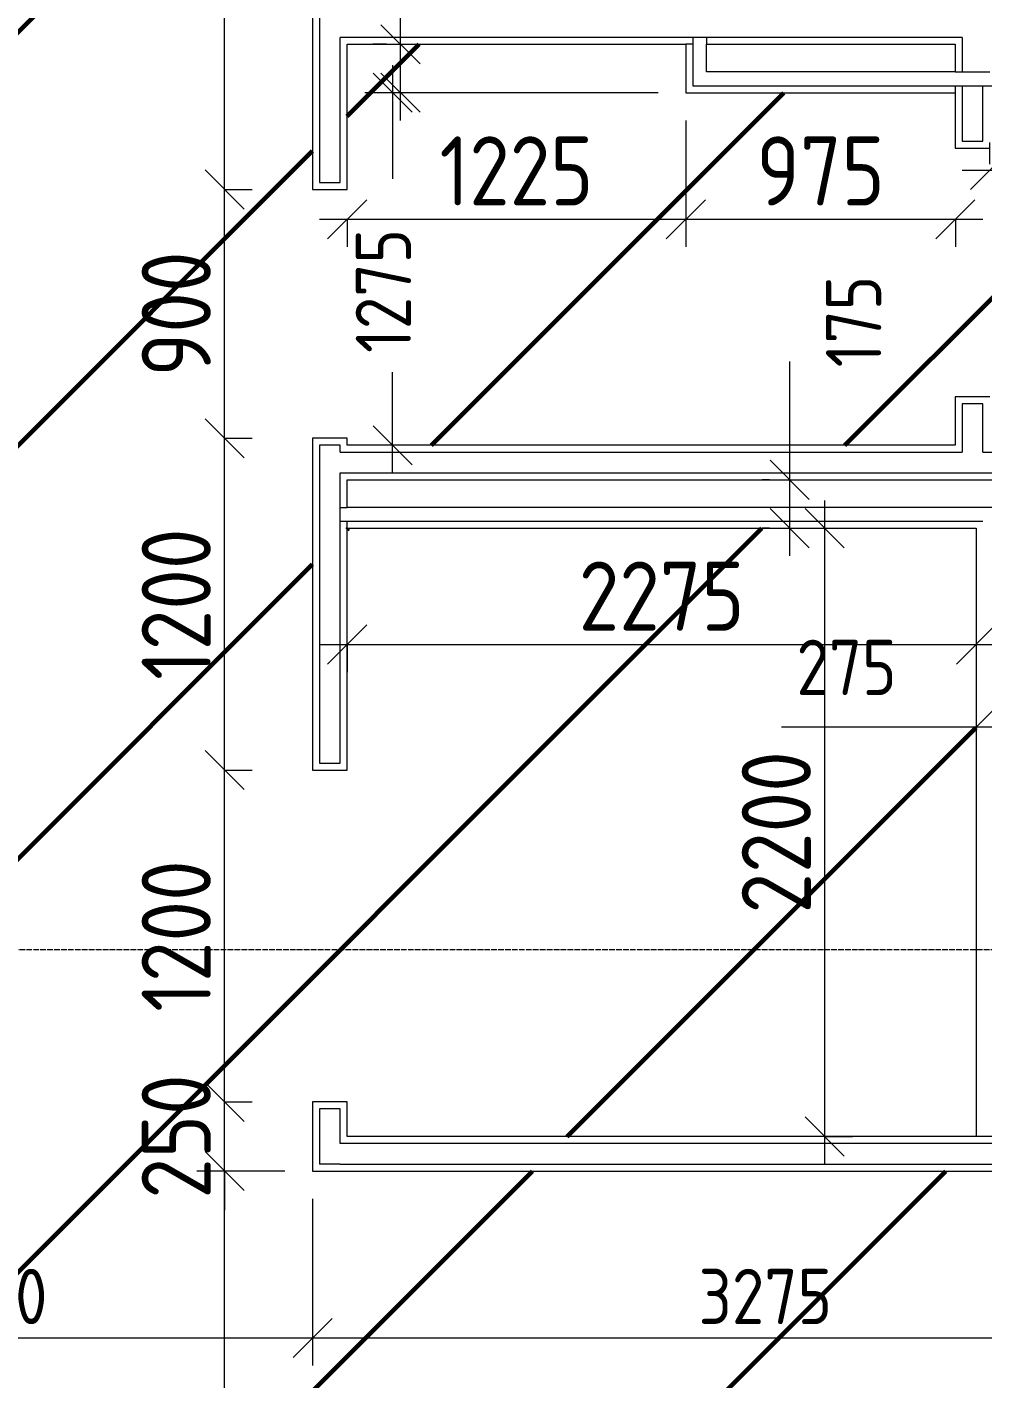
# Model space of a CAD drawing. Header units: millimetres. Extents: x -56773 to 323062, y -262288 to 76460.
# Drawn here: x 35901 to 39359, y -96096 to -91207 of the extents above; entities that cross this region are included whole.
import ezdxf

# ---------------------------------------------------------------- set-up
doc = ezdxf.new("R2010")
doc.units = ezdxf.units.MM
doc.linetypes.add('ADSK_Линия сетки', pattern=[25, 20, -2.5, 0, -2.5])
for name, color, linetype, lineweight in [('1.1)Стяжка керамзит  2 этаж', 5, 'Continuous', 60), ('Оси', 7, 'Continuous', 9), ('Размеры', 7, 'Continuous', 9), ('Стены внутренние', 7, 'Continuous', 18), ('Стены штриховка', 7, 'Continuous', 9)]:
    doc.layers.add(name, color=color, linetype=linetype, lineweight=lineweight)
doc.styles.add('GOST Common_2', font='', dxfattribs={"width": 0.9, "height": 250})
doc.styles.add('GOST Common_3', font='', dxfattribs={"width": 0.9, "height": 200})
doc.styles.get('GOST Common_2').set_extended_font_data('GOST Common')
doc.styles.get('GOST Common_3').set_extended_font_data('GOST Common')
doc.dimstyles.new('ADSK_Основной_2_0', dxfattribs={"dimscale": 304.8, "dimtxt": 201.142999, "dimasz": 0.463911, "dimexe": 0.328084, "dimexo": 0.328084, "dimgap": 0.164042, "dimtad": 1, "dimdec": 3, "dimrnd": 0.001, "dimdsep": 46, "dimtxsty": 'GOST Common_3', "dimblk1": 'OBLIQUE', "dimblk2": 'OBLIQUE', "dimsah": 1, "dimcen": 0.09, "dimdle": 0.328084, "dimazin": 2, "dimtfac": 1, "dimtdec": 4, "dimtix": 1, "dimtmove": 0, "dimatfit": 3, "dimfxl": 1, "dimtvp": 1, "dimtolj": 1, "dimtzin": 0, "dimlwd": 20, "dimlwe": 20, "dimarcsym": 2})
doc.dimstyles.new('ADSK_Основной_2_0_2', dxfattribs={"dimscale": 304.8, "dimtxt": 201.142999, "dimasz": 0.463911, "dimexe": 0.328084, "dimexo": 0.328084, "dimgap": 0.164042, "dimtad": 1, "dimdec": 3, "dimrnd": 0.001, "dimdsep": 46, "dimtxsty": 'GOST Common_3', "dimblk1": 'OBLIQUE', "dimblk2": 'OBLIQUE', "dimsah": 1, "dimcen": 0.09, "dimdle": 0.328084, "dimazin": 2, "dimtfac": 1, "dimtdec": 4, "dimtix": 1, "dimtmove": 0, "dimatfit": 3, "dimfxl": 1, "dimtvp": 1, "dimtolj": 1, "dimtzin": 0, "dimlwd": 20, "dimlwe": 20, "dimarcsym": 2})
doc.dimstyles.new('ADSK_Основной_2_0_3', dxfattribs={"dimscale": 304.8, "dimtxt": 201.142999, "dimasz": 0.463911, "dimexe": 0.328084, "dimexo": 0.328084, "dimgap": 0.164042, "dimtad": 1, "dimdec": 3, "dimrnd": 0.001, "dimdsep": 46, "dimtxsty": 'GOST Common_2', "dimblk1": 'OBLIQUE', "dimblk2": 'OBLIQUE', "dimsah": 1, "dimcen": 0.09, "dimdle": 0.328084, "dimazin": 2, "dimtfac": 1, "dimtdec": 4, "dimtix": 1, "dimtmove": 0, "dimatfit": 3, "dimfxl": 1, "dimtvp": 1, "dimtolj": 1, "dimtzin": 0, "dimlwd": 20, "dimlwe": 20, "dimarcsym": 2})

# ---------------------------------------------------------------- blocks, each defined once
blk = doc.blocks.new('_Oblique')
at = {"color": 0, "linetype": 'ByBlock', "lineweight": -2}
blk.add_line((-0.5, -0.5), (0.5, 0.5), dxfattribs=at)
blk = doc.blocks.new('*D4803')
at = {"layer": 'Defpoints', "color": 0, "transparency": 16777216}
for p in [(34534.4, -95119.1), (36934.4, -95344.1), (36934.4, -95947.8)]:
    blk.add_point(p, dxfattribs=at)
at = {"layer": 'Размеры', "color": 0, "lineweight": 20, "transparency": 16777216}
for p, q in [((34534.4, -95219.1), (34534.4, -96047.8)), ((36934.4, -95444.1), (36934.4, -96047.8)), ((34434.4, -95947.8), (37034.4, -95947.8))]:
    blk.add_line(p, q, dxfattribs=at)
at = {"layer": 'Размеры', "color": 0, "lineweight": 20, "transparency": 16777216, "xscale": 141.4, "yscale": 141.4, "zscale": 141.4, "rotation": 180}
blk.add_blockref('_Oblique', (34534.4, -95947.8), dxfattribs=at)
at = {"layer": 'Размеры', "color": 0, "lineweight": 20, "transparency": 16777216, "xscale": 141.4, "yscale": 141.4, "zscale": 141.4}
blk.add_blockref('_Oblique', (36934.4, -95947.8), dxfattribs=at)
at = {"layer": 'Размеры', "color": 0, "lineweight": 9, "transparency": 16777216, "insert": (35734.4, -95797.8), "char_height": 200, "width": 625.93, "attachment_point": 5, "style": 'GOST Common_3'}
blk.add_mtext('\\A1;2400', dxfattribs=at)
blk = doc.blocks.new('*D4804')
at = {"layer": 'Defpoints', "color": 0, "transparency": 16777216}
for p in [(36934.4, -95344.1), (40209.4, -95344.1), (40209.4, -95947.8)]:
    blk.add_point(p, dxfattribs=at)
at = {"layer": 'Размеры', "color": 0, "lineweight": 20, "transparency": 16777216}
for p, q in [((36934.4, -95444.1), (36934.4, -96047.8)), ((40209.4, -95444.1), (40209.4, -96047.8)), ((36834.4, -95947.8), (40309.4, -95947.8))]:
    blk.add_line(p, q, dxfattribs=at)
at = {"layer": 'Размеры', "color": 0, "lineweight": 20, "transparency": 16777216, "xscale": 141.4, "yscale": 141.4, "zscale": 141.4, "rotation": 180}
blk.add_blockref('_Oblique', (36934.4, -95947.8), dxfattribs=at)
at = {"layer": 'Размеры', "color": 0, "lineweight": 20, "transparency": 16777216, "xscale": 141.4, "yscale": 141.4, "zscale": 141.4}
blk.add_blockref('_Oblique', (40209.4, -95947.8), dxfattribs=at)
at = {"layer": 'Размеры', "color": 0, "lineweight": 9, "transparency": 16777216, "insert": (38571.9, -95797.8), "char_height": 200, "width": 605.475, "attachment_point": 5, "style": 'GOST Common_3'}
blk.add_mtext('\\A1;3275', dxfattribs=at)
blk = doc.blocks.new('*D4984')
at = {"layer": 'Defpoints', "color": 0, "transparency": 16777216}
for p in [(39486.8, -88744.1), (39609.4, -88744.1), (39386.8, -91144.1)]:
    blk.add_point(p, dxfattribs=at)
at = {"layer": 'Размеры', "color": 0, "lineweight": 20, "transparency": 16777216}
for p, q in [((39486.8, -91244.1), (39486.8, -88644.1)), ((39509.4, -88744.1), (39386.8, -88744.1)), ((39486.8, -91144.1), (39586.8, -91144.1))]:
    blk.add_line(p, q, dxfattribs=at)
at = {"layer": 'Размеры', "color": 0, "lineweight": 20, "transparency": 16777216, "xscale": 141.4, "yscale": 141.4, "zscale": 141.4}
for p, rotation in [((39486.8, -88744.1), 90), ((39486.8, -91144.1), 270)]:
    blk.add_blockref('_Oblique', p, dxfattribs=dict(at, rotation=rotation))
at = {"layer": 'Размеры', "color": 0, "lineweight": 9, "transparency": 16777216, "insert": (39311.8, -89944.1), "char_height": 250, "width": 625.93, "attachment_point": 5, "rotation": 90, "style": 'GOST Common_2'}
blk.add_mtext('\\A1;2400', dxfattribs=at)
blk = doc.blocks.new('*D4986')
at = {"layer": 'Defpoints', "color": 0, "transparency": 16777216}
for p in [(41734.4, -91724), (39384.4, -91802), (41734.4, -91802)]:
    blk.add_point(p, dxfattribs=at)
at = {"layer": 'Размеры', "color": 0, "lineweight": 20, "transparency": 16777216}
for p, q in [((39384.4, -91702), (39384.4, -91624)), ((41734.4, -91702), (41734.4, -91624)), ((39284.4, -91724), (41834.4, -91724))]:
    blk.add_line(p, q, dxfattribs=at)
at = {"layer": 'Размеры', "color": 0, "lineweight": 20, "transparency": 16777216, "xscale": 141.4, "yscale": 141.4, "zscale": 141.4, "rotation": 180}
blk.add_blockref('_Oblique', (39384.4, -91724), dxfattribs=at)
at = {"layer": 'Размеры', "color": 0, "lineweight": 20, "transparency": 16777216, "xscale": 141.4, "yscale": 141.4, "zscale": 141.4}
blk.add_blockref('_Oblique', (41734.4, -91724), dxfattribs=at)
at = {"layer": 'Размеры', "color": 0, "lineweight": 9, "transparency": 16777216, "insert": (40414.9, -91407.3), "char_height": 200, "width": 605.475, "attachment_point": 1, "line_spacing_factor": 1.022761, "style": 'GOST Common_3'}
blk.add_mtext('\\A1;2350', dxfattribs=at)
blk = doc.blocks.new('*D4988')
at = {"layer": 'Defpoints', "color": 0, "transparency": 16777216}
for p in [(37223.6, -91444.1), (38284.4, -91444.1), (37301.7, -92719.1)]:
    blk.add_point(p, dxfattribs=at)
at = {"layer": 'Размеры', "color": 0, "lineweight": 20, "transparency": 16777216}
for p, q in [((37223.6, -91344.1), (37223.6, -91755.1)), ((38184.4, -91444.1), (37123.6, -91444.1)), ((37223.6, -92819.1), (37223.6, -92455.1)), ((37201.7, -92719.1), (37123.6, -92719.1))]:
    blk.add_line(p, q, dxfattribs=at)
at = {"layer": 'Размеры', "color": 0, "lineweight": 20, "transparency": 16777216, "xscale": 141.4, "yscale": 141.4, "zscale": 141.4}
for p, rotation in [((37223.6, -91444.1), 90), ((37223.6, -92719.1), 270)]:
    blk.add_blockref('_Oblique', p, dxfattribs=dict(at, rotation=rotation))
at = {"layer": 'Размеры', "color": 0, "lineweight": 9, "transparency": 16777216, "insert": (37090.3, -92385.3), "char_height": 200, "width": 560.473, "attachment_point": 1, "rotation": 90, "line_spacing_factor": 1.022761, "style": 'GOST Common_3'}
blk.add_mtext('\\A1;1275', dxfattribs=at)
blk = doc.blocks.new('*D4989')
at = {"layer": 'Defpoints', "color": 0, "transparency": 16777216}
for p in [(37252.1, -91269.1), (37301.7, -91269.1), (38284.4, -91444.1)]:
    blk.add_point(p, dxfattribs=at)
at = {"layer": 'Размеры', "color": 0, "lineweight": 20, "transparency": 16777216}
for p, q in [((37252.1, -91269.1), (37252.1, -90872.6)), ((37201.7, -91269.1), (37152.1, -91269.1)), ((37252.1, -91544.1), (37252.1, -91269.1)), ((38184.4, -91444.1), (37152.1, -91444.1))]:
    blk.add_line(p, q, dxfattribs=at)
at = {"layer": 'Размеры', "color": 0, "lineweight": 20, "transparency": 16777216, "xscale": 141.4, "yscale": 141.4, "zscale": 141.4}
for p, rotation in [((37252.1, -91269.1), 90), ((37252.1, -91444.1), 270)]:
    blk.add_blockref('_Oblique', p, dxfattribs=dict(at, rotation=rotation))
at = {"layer": 'Размеры', "color": 0, "lineweight": 9, "transparency": 16777216, "insert": (37383, -90893.8), "char_height": 200, "width": 409.104, "attachment_point": 1, "rotation": 90, "line_spacing_factor": 1.022761, "style": 'GOST Common_3'}
blk.add_mtext('\\A1;175', dxfattribs=at)
blk = doc.blocks.new('*D4990')
at = {"layer": 'Defpoints', "color": 0, "transparency": 16777216}
for p in [(38284.4, -91444.1), (37059.4, -91802), (38284.4, -91902)]:
    blk.add_point(p, dxfattribs=at)
at = {"layer": 'Размеры', "color": 0, "lineweight": 20, "transparency": 16777216}
for p, q in [((38284.4, -91544.1), (38284.4, -92002)), ((36959.4, -91902), (38384.4, -91902)), ((37059.4, -91902), (37059.4, -92002))]:
    blk.add_line(p, q, dxfattribs=at)
at = {"layer": 'Размеры', "color": 0, "lineweight": 20, "transparency": 16777216, "xscale": 141.4, "yscale": 141.4, "zscale": 141.4, "rotation": 180}
blk.add_blockref('_Oblique', (37059.4, -91902), dxfattribs=at)
at = {"layer": 'Размеры', "color": 0, "lineweight": 20, "transparency": 16777216, "xscale": 141.4, "yscale": 141.4, "zscale": 141.4}
blk.add_blockref('_Oblique', (38284.4, -91902), dxfattribs=at)
at = {"layer": 'Размеры', "color": 0, "lineweight": 9, "transparency": 16777216, "insert": (37671.9, -91727), "char_height": 250, "width": 560.473, "attachment_point": 5, "style": 'GOST Common_2'}
blk.add_mtext('\\A1;1225', dxfattribs=at)
blk = doc.blocks.new('*D4991')
at = {"layer": 'Defpoints', "color": 0, "transparency": 16777216}
for p in [(38284.4, -91444.1), (39259.4, -91802), (39259.4, -91902)]:
    blk.add_point(p, dxfattribs=at)
at = {"layer": 'Размеры', "color": 0, "lineweight": 20, "transparency": 16777216}
for p, q in [((38284.4, -91544.1), (38284.4, -92002)), ((38184.4, -91902), (39359.4, -91902)), ((39259.4, -91902), (39259.4, -92002))]:
    blk.add_line(p, q, dxfattribs=at)
at = {"layer": 'Размеры', "color": 0, "lineweight": 20, "transparency": 16777216, "xscale": 141.4, "yscale": 141.4, "zscale": 141.4, "rotation": 180}
blk.add_blockref('_Oblique', (38284.4, -91902), dxfattribs=at)
at = {"layer": 'Размеры', "color": 0, "lineweight": 20, "transparency": 16777216, "xscale": 141.4, "yscale": 141.4, "zscale": 141.4}
blk.add_blockref('_Oblique', (39259.4, -91902), dxfattribs=at)
at = {"layer": 'Размеры', "color": 0, "lineweight": 9, "transparency": 16777216, "insert": (38771.9, -91727), "char_height": 250, "width": 454.106, "attachment_point": 5, "style": 'GOST Common_2'}
blk.add_mtext('\\A1;975', dxfattribs=at)
blk = doc.blocks.new('*D4992')
at = {"layer": 'Defpoints', "color": 0, "transparency": 16777216}
for p in [(37059.4, -93339.8), (39334.4, -93339.8), (39334.4, -93439.8)]:
    blk.add_point(p, dxfattribs=at)
at = {"layer": 'Размеры', "color": 0, "lineweight": 20, "transparency": 16777216}
for p, q in [((36959.4, -93439.8), (39434.4, -93439.8)), ((37059.4, -93439.8), (37059.4, -93539.8)), ((39334.4, -93439.8), (39334.4, -93539.8))]:
    blk.add_line(p, q, dxfattribs=at)
at = {"layer": 'Размеры', "color": 0, "lineweight": 20, "transparency": 16777216, "xscale": 141.4, "yscale": 141.4, "zscale": 141.4, "rotation": 180}
blk.add_blockref('_Oblique', (37059.4, -93439.8), dxfattribs=at)
at = {"layer": 'Размеры', "color": 0, "lineweight": 20, "transparency": 16777216, "xscale": 141.4, "yscale": 141.4, "zscale": 141.4}
blk.add_blockref('_Oblique', (39334.4, -93439.8), dxfattribs=at)
at = {"layer": 'Размеры', "color": 0, "lineweight": 9, "transparency": 16777216, "insert": (38196.9, -93264.8), "char_height": 250, "width": 605.475, "attachment_point": 5, "style": 'GOST Common_2'}
blk.add_mtext('\\A1;2275', dxfattribs=at)
blk = doc.blocks.new('*D4993')
at = {"layer": 'Defpoints', "color": 0, "transparency": 16777216}
for p in [(39334.4, -93339.8), (39609.4, -93339.8), (39609.4, -93739.2)]:
    blk.add_point(p, dxfattribs=at)
at = {"layer": 'Размеры', "color": 0, "lineweight": 20, "transparency": 16777216}
for p, q in [((39334.4, -93439.8), (39334.4, -93839.2)), ((39609.4, -93439.8), (39609.4, -93839.2)), ((39334.4, -93739.2), (38630.1, -93739.2)), ((39609.4, -93739.2), (39234.4, -93739.2))]:
    blk.add_line(p, q, dxfattribs=at)
at = {"layer": 'Размеры', "color": 0, "lineweight": 20, "transparency": 16777216, "xscale": 141.4, "yscale": 141.4, "zscale": 141.4, "rotation": 180}
blk.add_blockref('_Oblique', (39334.4, -93739.2), dxfattribs=at)
at = {"layer": 'Размеры', "color": 0, "lineweight": 20, "transparency": 16777216, "xscale": 141.4, "yscale": 141.4, "zscale": 141.4}
blk.add_blockref('_Oblique', (39609.4, -93739.2), dxfattribs=at)
at = {"layer": 'Размеры', "color": 0, "lineweight": 9, "transparency": 16777216, "insert": (38684.5, -93422.5), "char_height": 200, "width": 454.106, "attachment_point": 1, "line_spacing_factor": 1.022761, "style": 'GOST Common_3'}
blk.add_mtext('\\A1;275', dxfattribs=at)
blk = doc.blocks.new('*D4994')
at = {"layer": 'Defpoints', "color": 0, "transparency": 16777216}
for p in [(38686.8, -93019.1), (38786.8, -93019.1), (38686.8, -95219.1)]:
    blk.add_point(p, dxfattribs=at)
at = {"layer": 'Размеры', "color": 0, "lineweight": 20, "transparency": 16777216}
for p, q in [((38786.8, -95319.1), (38786.8, -92919.1)), ((38786.8, -93019.1), (38886.8, -93019.1)), ((38786.8, -95219.1), (38886.8, -95219.1))]:
    blk.add_line(p, q, dxfattribs=at)
at = {"layer": 'Размеры', "color": 0, "lineweight": 20, "transparency": 16777216, "xscale": 141.4, "yscale": 141.4, "zscale": 141.4}
for p, rotation in [((38786.8, -93019.1), 90), ((38786.8, -95219.1), 270)]:
    blk.add_blockref('_Oblique', p, dxfattribs=dict(at, rotation=rotation))
at = {"layer": 'Размеры', "color": 0, "lineweight": 9, "transparency": 16777216, "insert": (38611.8, -94119.1), "char_height": 250, "width": 605.475, "attachment_point": 5, "rotation": 90, "style": 'GOST Common_2'}
blk.add_mtext('\\A1;2200', dxfattribs=at)
blk = doc.blocks.new('*D4995')
at = {"layer": 'Defpoints', "color": 0, "transparency": 16777216}
for p in [(38660.3, -92844.1), (38686.8, -92844.1), (38686.8, -93019.1)]:
    blk.add_point(p, dxfattribs=at)
at = {"layer": 'Размеры', "color": 0, "lineweight": 20, "transparency": 16777216}
for p, q in [((38660.3, -92844.1), (38660.3, -92416.1)), ((38586.8, -92844.1), (38560.3, -92844.1)), ((38660.3, -93119.1), (38660.3, -92844.1)), ((38586.8, -93019.1), (38560.3, -93019.1))]:
    blk.add_line(p, q, dxfattribs=at)
at = {"layer": 'Размеры', "color": 0, "lineweight": 20, "transparency": 16777216, "xscale": 141.4, "yscale": 141.4, "zscale": 141.4}
for p, rotation in [((38660.3, -92844.1), 90), ((38660.3, -93019.1), 270)]:
    blk.add_blockref('_Oblique', p, dxfattribs=dict(at, rotation=rotation))
at = {"layer": 'Размеры', "color": 0, "lineweight": 9, "transparency": 16777216, "insert": (38791.3, -92437.3), "char_height": 200, "width": 409.104, "attachment_point": 1, "rotation": 90, "line_spacing_factor": 1.022761, "style": 'GOST Common_3'}
blk.add_mtext('\\A1;175', dxfattribs=at)
blk = doc.blocks.new('*D5001')
at = {"layer": 'Defpoints', "color": 0, "transparency": 16777216}
for p in [(36615.9, -95344.1), (36934.4, -95344.1), (36515.9, -98369.1)]:
    blk.add_point(p, dxfattribs=at)
at = {"layer": 'Размеры', "color": 0, "lineweight": 20, "transparency": 16777216}
for p, q in [((36615.9, -98469.1), (36615.9, -95244.1)), ((36834.4, -95344.1), (36515.9, -95344.1)), ((36615.9, -98369.1), (36715.9, -98369.1))]:
    blk.add_line(p, q, dxfattribs=at)
at = {"layer": 'Размеры', "color": 0, "lineweight": 20, "transparency": 16777216, "xscale": 141.4, "yscale": 141.4, "zscale": 141.4}
for p, rotation in [((36615.9, -95344.1), 90), ((36615.9, -98369.1), 270)]:
    blk.add_blockref('_Oblique', p, dxfattribs=dict(at, rotation=rotation))
at = {"layer": 'Размеры', "color": 0, "lineweight": 9, "transparency": 16777216, "insert": (36440.9, -96856.6), "char_height": 250, "width": 605.475, "attachment_point": 5, "rotation": 90, "style": 'GOST Common_2'}
blk.add_mtext('\\A1;3025', dxfattribs=at)
blk = doc.blocks.new('*D5002')
at = {"layer": 'Defpoints', "color": 0, "transparency": 16777216}
for p in [(36515.9, -95094.1), (36615.9, -95094.1), (36934.4, -95344.1)]:
    blk.add_point(p, dxfattribs=at)
at = {"layer": 'Размеры', "color": 0, "lineweight": 20, "transparency": 16777216}
for p, q in [((36615.9, -95094.1), (36615.9, -94952.7)), ((36615.9, -95094.1), (36715.9, -95094.1)), ((36615.9, -95344.1), (36615.9, -95094.1)), ((36834.4, -95344.1), (36515.9, -95344.1)), ((36615.9, -95344.1), (36615.9, -95485.5))]:
    blk.add_line(p, q, dxfattribs=at)
at = {"layer": 'Размеры', "color": 0, "lineweight": 20, "transparency": 16777216, "xscale": 141.4, "yscale": 141.4, "zscale": 141.4}
for p, rotation in [((36615.9, -95094.1), 270), ((36615.9, -95344.1), 90)]:
    blk.add_blockref('_Oblique', p, dxfattribs=dict(at, rotation=rotation))
at = {"layer": 'Размеры', "color": 0, "lineweight": 9, "transparency": 16777216, "insert": (36440.9, -95219.1), "char_height": 250, "width": 454.106, "attachment_point": 5, "rotation": 90, "style": 'GOST Common_2'}
blk.add_mtext('\\A1;250', dxfattribs=at)
blk = doc.blocks.new('*D5003')
at = {"layer": 'Defpoints', "color": 0, "transparency": 16777216}
for p in [(36515.9, -93894.1), (36615.9, -93894.1), (36515.9, -95094.1)]:
    blk.add_point(p, dxfattribs=at)
at = {"layer": 'Размеры', "color": 0, "lineweight": 20, "transparency": 16777216}
for p, q in [((36615.9, -95194.1), (36615.9, -93794.1)), ((36615.9, -93894.1), (36715.9, -93894.1)), ((36615.9, -95094.1), (36715.9, -95094.1))]:
    blk.add_line(p, q, dxfattribs=at)
at = {"layer": 'Размеры', "color": 0, "lineweight": 20, "transparency": 16777216, "xscale": 141.4, "yscale": 141.4, "zscale": 141.4}
for p, rotation in [((36615.9, -93894.1), 90), ((36615.9, -95094.1), 270)]:
    blk.add_blockref('_Oblique', p, dxfattribs=dict(at, rotation=rotation))
at = {"layer": 'Размеры', "color": 0, "lineweight": 9, "transparency": 16777216, "insert": (36440.9, -94494.1), "char_height": 250, "width": 560.473, "attachment_point": 5, "rotation": 90, "style": 'GOST Common_2'}
blk.add_mtext('\\A1;1200', dxfattribs=at)
blk = doc.blocks.new('*D5004')
at = {"layer": 'Defpoints', "color": 0, "transparency": 16777216}
for p in [(36515.9, -92694.1), (36615.9, -92694.1), (36515.9, -93894.1)]:
    blk.add_point(p, dxfattribs=at)
at = {"layer": 'Размеры', "color": 0, "lineweight": 20, "transparency": 16777216}
for p, q in [((36615.9, -93994.1), (36615.9, -92594.1)), ((36615.9, -92694.1), (36715.9, -92694.1)), ((36615.9, -93894.1), (36715.9, -93894.1))]:
    blk.add_line(p, q, dxfattribs=at)
at = {"layer": 'Размеры', "color": 0, "lineweight": 20, "transparency": 16777216, "xscale": 141.4, "yscale": 141.4, "zscale": 141.4}
for p, rotation in [((36615.9, -92694.1), 90), ((36615.9, -93894.1), 270)]:
    blk.add_blockref('_Oblique', p, dxfattribs=dict(at, rotation=rotation))
at = {"layer": 'Размеры', "color": 0, "lineweight": 9, "transparency": 16777216, "insert": (36440.9, -93294.1), "char_height": 250, "width": 560.473, "attachment_point": 5, "rotation": 90, "style": 'GOST Common_2'}
blk.add_mtext('\\A1;1200', dxfattribs=at)
blk = doc.blocks.new('*D5005')
at = {"layer": 'Defpoints', "color": 0, "transparency": 16777216}
for p in [(36515.9, -91794.1), (36615.9, -91794.1), (36515.9, -92694.1)]:
    blk.add_point(p, dxfattribs=at)
at = {"layer": 'Размеры', "color": 0, "lineweight": 20, "transparency": 16777216}
for p, q in [((36615.9, -92794.1), (36615.9, -91694.1)), ((36615.9, -91794.1), (36715.9, -91794.1)), ((36615.9, -92694.1), (36715.9, -92694.1))]:
    blk.add_line(p, q, dxfattribs=at)
at = {"layer": 'Размеры', "color": 0, "lineweight": 20, "transparency": 16777216, "xscale": 141.4, "yscale": 141.4, "zscale": 141.4}
for p, rotation in [((36615.9, -91794.1), 90), ((36615.9, -92694.1), 270)]:
    blk.add_blockref('_Oblique', p, dxfattribs=dict(at, rotation=rotation))
at = {"layer": 'Размеры', "color": 0, "lineweight": 9, "transparency": 16777216, "insert": (36440.9, -92244.1), "char_height": 250, "width": 454.106, "attachment_point": 5, "rotation": 90, "style": 'GOST Common_2'}
blk.add_mtext('\\A1;900', dxfattribs=at)
blk = doc.blocks.new('*D5006')
at = {"layer": 'Defpoints', "color": 0, "transparency": 16777216}
for p in [(36515.9, -89869.1), (36615.9, -89869.1), (36515.9, -91794.1)]:
    blk.add_point(p, dxfattribs=at)
at = {"layer": 'Размеры', "color": 0, "lineweight": 20, "transparency": 16777216}
for p, q in [((36615.9, -91894.1), (36615.9, -89769.1)), ((36615.9, -89869.1), (36715.9, -89869.1)), ((36615.9, -91794.1), (36715.9, -91794.1))]:
    blk.add_line(p, q, dxfattribs=at)
at = {"layer": 'Размеры', "color": 0, "lineweight": 20, "transparency": 16777216, "xscale": 141.4, "yscale": 141.4, "zscale": 141.4}
for p, rotation in [((36615.9, -89869.1), 90), ((36615.9, -91794.1), 270)]:
    blk.add_blockref('_Oblique', p, dxfattribs=dict(at, rotation=rotation))
at = {"layer": 'Размеры', "color": 0, "lineweight": 9, "transparency": 16777216, "insert": (36440.9, -90831.6), "char_height": 250, "width": 560.473, "attachment_point": 5, "rotation": 90, "style": 'GOST Common_2'}
blk.add_mtext('\\A1;1925', dxfattribs=at)

msp = doc.modelspace()

# ---------------------------------------------------------------- hatches: boundary and pattern name
at = {"layer": '1.1)Стяжка керамзит  2 этаж', "transparency": 33554687}
h = msp.add_hatch(dxfattribs=at)
h.set_pattern_fill('ANSI31', color=5, scale=333)
h.paths.add_polyline_path([(34409.3615, -88594.0666), (34009.3615, -88594.0666), (34009.3615, -88744.0666), (33609.3615, -88744.0666), (33609.3615, -88594.0666), (32903.5498, -88594.0666), (32903.5498, -96144.5668), (41383.1934, -96144.5668), (41383.1934, -95344.0666), (41109.3615, -95344.0666), (41109.3615, -95219.0666), (41383.1934, -95219.0666), (41383.1934, -92844.0666), (39734.3615, -92844.0666), (39734.3615, -94344.0666), (40009.3615, -94344.0666), (40034.3615, -94344.0666), (40034.3615, -95219.0666), (40209.3615, -95219.0666), (40209.3615, -95344.0666), (36934.3615, -95344.0666), (36934.3615, -95094.0666), (37059.3615, -95094.0666), (37059.3615, -95219.0666), (39334.3615, -95219.0666), (39334.3615, -93019.0666), (37059.3615, -93019.0666), (37059.3615, -93894.0666), (36934.3615, -93894.0666), (36934.3615, -92694.0666), (37059.3615, -92694.0666), (37059.3615, -92719.0666), (39259.3615, -92719.0666), (39259.3615, -92544.0666), (39384.3615, -92544.0666), (39384.3615, -92719.0666), (41383.1934, -92719.0666), (41383.1934, -91444.0666), (39384.3615, -91444.0666), (39384.3615, -91644.0666), (39259.3615, -91644.0666), (39259.3615, -91444.0666), (38284.3615, -91444.0666), (38284.3615, -91269.0666), (37059.3615, -91269.0666), (37059.3615, -91794.0666), (36934.3615, -91794.0666), (36934.3615, -89869.0666), (37059.3615, -89869.0666), (37059.3615, -91144.0666), (40009.3615, -91144.0666), (40009.3615, -90944.0666), (40059.3615, -90944.0666), (40059.3615, -91144.0666), (41383.1934, -91144.0666), (41383.1934, -89944.0666), (40059.3615, -89944.0666), (40059.3615, -90204.0666), (40009.3615, -90204.0666), (40009.3615, -89794.0666), (40059.3615, -89794.0666), (40059.3615, -89894.0666), (41383.1934, -89894.0666), (41383.1934, -88594.0666), (40059.3615, -88594.0666), (40059.3615, -89054.0666), (40009.3615, -89054.0666), (40009.3615, -88744.0666), (39609.3615, -88744.0666), (39609.3615, -88594.0666), (37059.3615, -88594.0666), (37059.3615, -88969.0666), (36934.3615, -88969.0666), (36934.3615, -88594.0666), (34534.3615, -88594.0666), (34534.3615, -95119.0666), (33034.3615, -95119.0666), (33034.3615, -94994.0666), (33134.3615, -94994.0666), (33134.3615, -94269.0666), (34409.3615, -94269.0666)])
h.paths.add_polyline_path([(41734.3615, -89944.0666), (41383.1934, -89944.0666), (41383.1934, -91144.0666), (41734.3615, -91144.0666)])
h.paths.add_polyline_path([(41734.3615, -88594.0666), (41383.1934, -88594.0666), (41383.1934, -89894.0666), (41734.3615, -89894.0666)])
h.paths.add_polyline_path([(41734.3615, -92844.0666), (41383.1934, -92844.0666), (41383.1934, -95219.0666), (41734.3615, -95219.0666)])
h.paths.add_polyline_path([(41734.3615, -91444.0666), (41383.1934, -91444.0666), (41383.1934, -92719.0666), (41734.3615, -92719.0666)])
h.paths.add_polyline_path([(27884.3615, -88744.0666), (27609.3615, -88744.0666), (27609.3615, -88594.0666), (27009.3615, -88594.0666), (25359.3615, -88594.0666), (24784.3615, -88594.0666), (24784.3615, -94269.0666), (25084.3615, -94269.0666), (25084.3615, -94994.0666), (25209.3615, -94994.0666), (25209.3615, -95119.0666), (24534.3615, -95119.0666), (24534.3615, -94994.0666), (24659.3615, -94994.0666), (24659.3615, -88594.0666), (24423.9062, -88594.0666), (24423.9062, -96144.5668), (32903.5498, -96144.5668), (32903.5498, -88594.0666), (31334.3615, -88594.0666), (31334.3615, -92179.0666), (31209.3615, -92179.0666), (31209.3615, -88594.0666), (30209.3615, -88594.0666), (28559.3615, -88594.0666), (28009.3615, -88594.0666), (28009.3615, -88744.0666), (28009.3615, -92179.0666), (27884.3615, -92179.0666)])
h.paths.add_polyline_path([(27884.3615, -93179.0666), (28009.3615, -93179.0666), (28009.3615, -94269.0666), (29209.3615, -94269.0666), (29209.3615, -94994.0666), (29334.3615, -94994.0666), (29334.3615, -95119.0666), (27934.3615, -95119.0666), (27934.3615, -95719.0666), (27809.3615, -95719.0666), (27809.3615, -95119.0666), (26409.3615, -95119.0666), (26409.3615, -94994.0666), (26534.3615, -94994.0666), (26534.3615, -94269.0666), (27884.3615, -94269.0666)], flags=16)
h.paths.add_polyline_path([(27909.3615, -93204.0666), (27984.3615, -93204.0666), (27984.3615, -94294.0666), (27909.3615, -94294.0666)], flags=0)
h.paths.add_polyline_path([(28509.3615, -94344.0666), (28509.3615, -94844.0666), (28009.3615, -94844.0666), (28009.3615, -94744.0666), (27609.3615, -94744.0666), (27609.3615, -94344.0666)], flags=0)
h.paths.add_polyline_path([(27609.3615, -94344.0666), (28009.3615, -94344.0666), (28009.3615, -94744.0666), (27609.3615, -94744.0666)], flags=0)
h.paths.add_polyline_path([(26434.3615, -95019.0666), (29309.3615, -95019.0666), (29309.3615, -95094.0666), (26434.3615, -95094.0666)], flags=0)
h.paths.add_polyline_path([(27834.3615, -95144.0666), (27909.3615, -95144.0666), (27909.3615, -95694.0666), (27834.3615, -95694.0666)], flags=0)
h.paths.add_polyline_path([(30659.3615, -94269.0666), (31209.3615, -94269.0666), (31209.3615, -93179.0666), (31334.3615, -93179.0666), (31334.3615, -94269.0666), (31709.3615, -94269.0666), (31709.3615, -94994.0666), (31834.3615, -94994.0666), (31834.3615, -95119.0666), (30534.3615, -95119.0666), (30534.3615, -94994.0666), (30659.3615, -94994.0666)], flags=16)
h.paths.add_polyline_path([(30684.3615, -94294.0666), (31234.3615, -94294.0666), (31234.3615, -93204.0666), (31309.3615, -93204.0666), (31309.3615, -94294.0666), (31684.3615, -94294.0666), (31684.3615, -95019.0666), (31809.3615, -95019.0666), (31809.3615, -95094.0666), (30559.3615, -95094.0666), (30559.3615, -95019.0666), (30684.3615, -95019.0666)], flags=0)
h.paths.add_polyline_path([(30734.3615, -94344.0666), (31634.3615, -94344.0666), (31634.3615, -94994.0666), (30734.3615, -94994.0666)], flags=0)

# ---------------------------------------------------------------- linework, layer by layer
at = {"layer": 'Оси', "linetype": 'ADSK_Линия сетки', "lineweight": 5}
msp.add_line((62525.08, -94544.0666), (-25230.7352, -94544.0666), dxfattribs=at)
at = {"layer": 'Стены внутренние', "lineweight": 5}
for p, q in [((36934.3615, -89869.0666), (36934.3615, -91794.0666)), ((37059.3615, -91794.0666), (37059.3615, -91269.0666)), ((37059.3615, -91269.0666), (38284.3615, -91269.0666)), ((38284.3615, -91269.0666), (38284.3615, -91444.0666)), ((38359.3615, -91269.0666), (39259.3615, -91269.0666)), ((38359.3615, -91369.0666), (38359.3615, -91269.0666)), ((39259.3615, -91269.0666), (39259.3615, -91369.0666)), ((39259.3615, -91369.0666), (38359.3615, -91369.0666)), ((38284.3615, -91444.0666), (39259.3615, -91444.0666)), ((39259.3615, -91444.0666), (39259.3615, -91644.0666)), ((39259.3615, -91644.0666), (39384.3615, -91644.0666)), ((36934.3615, -91794.0666), (37059.3615, -91794.0666)), ((39384.3615, -92544.0666), (39259.3615, -92544.0666)), ((39259.3615, -92544.0666), (39259.3615, -92719.0666)), ((36934.3615, -92694.0666), (36934.3615, -93894.0666)), ((37059.3615, -92694.0666), (36934.3615, -92694.0666)), ((37059.3615, -92719.0666), (37059.3615, -92694.0666)), ((39259.3615, -92719.0666), (37059.3615, -92719.0666)), ((37059.3615, -92944.0666), (37059.3615, -92844.0666)), ((37059.3615, -92844.0666), (39609.3615, -92844.0666)), ((39409.3615, -92944.0666), (37059.3615, -92944.0666)), ((37059.3615, -93894.0666), (37059.3615, -93019.0666)), ((37059.3615, -93019.0666), (39334.3615, -93019.0666)), ((39334.3615, -93019.0666), (39334.3615, -95219.0666)), ((36934.3615, -93894.0666), (37059.3615, -93894.0666)), ((36934.3615, -95094.0666), (36934.3615, -95344.0666)), ((37059.3615, -95094.0666), (36934.3615, -95094.0666)), ((37059.3615, -95219.0666), (37059.3615, -95094.0666)), ((39609.3615, -95219.0666), (37059.3615, -95219.0666)), ((36934.3615, -95344.0666), (40209.3615, -95344.0666))]:
    msp.add_line(p, q, dxfattribs=at)
at = {"layer": 'Стены штриховка', "lineweight": 9}
for p, q in [((36959.3615, -89894.0666), (36959.3615, -91769.0666)), ((37034.3615, -91769.0666), (37034.3615, -91244.0666)), ((39284.3615, -91244.0666), (37034.3615, -91244.0666)), ((38309.3615, -91269.0666), (38284.3615, -91269.0666)), ((38309.3615, -91244.0666), (38309.3615, -91419.0666)), ((38359.3615, -91244.0666), (38359.3615, -91269.0666)), ((39284.3615, -91244.0666), (39284.3615, -91369.0666)), ((39259.3615, -91369.0666), (39384.3615, -91369.0666)), ((38309.3615, -91419.0666), (41759.3615, -91419.0666)), ((39259.3615, -91419.0666), (39259.3615, -91444.0666)), ((39284.3615, -91419.0666), (39284.3615, -91619.0666)), ((39359.3615, -91619.0666), (39359.3615, -91419.0666)), ((39284.3615, -91619.0666), (39359.3615, -91619.0666)), ((36959.3615, -91769.0666), (37034.3615, -91769.0666)), ((39359.3615, -92569.0666), (39284.3615, -92569.0666)), ((39284.3615, -92569.0666), (39284.3615, -92744.0666)), ((39359.3615, -92744.0666), (39359.3615, -92569.0666)), ((36959.3615, -92719.0666), (36959.3615, -93869.0666)), ((37034.3615, -92719.0666), (36959.3615, -92719.0666)), ((37034.3615, -92744.0666), (37034.3615, -92719.0666)), ((37034.3615, -92744.0666), (39284.3615, -92744.0666)), ((39359.3615, -92744.0666), (42009.3615, -92744.0666)), ((37034.3615, -93869.0666), (37034.3615, -92819.0666)), ((37034.3615, -92819.0666), (39634.3615, -92819.0666)), ((37034.3615, -92944.0666), (37059.3615, -92944.0666)), ((37034.3615, -92994.0666), (39359.3615, -92994.0666)), ((37059.3615, -93019.0666), (37059.3615, -92994.0666)), ((36959.3615, -93869.0666), (37034.3615, -93869.0666)), ((37034.3615, -95119.0666), (36959.3615, -95119.0666)), ((36959.3615, -95119.0666), (36959.3615, -95319.0666)), ((37034.3615, -95244.0666), (37034.3615, -95119.0666)), ((39634.3615, -95244.0666), (37034.3615, -95244.0666)), ((37034.3615, -95319.0666), (36959.3615, -95319.0666)), ((37034.3615, -95319.0666), (40184.3615, -95319.0666))]:
    msp.add_line(p, q, dxfattribs=at)

# ---------------------------------------------------------------- dimensions: what is measured, and where the dimension line sits
at = {"layer": 'Размеры', "lineweight": 9}
for base, p1, p2, override, picture, middle in [((39486.8171, -88744.0666), (39386.8322, -91144.0666), (39609.3615, -88744.0666), {"dimpost": '<>', "dimfxl": 2410.294442}, '*D4984', (39311.8171, -89944.0666)), ((36615.9157, -89869.0666), (36515.9308, -91794.0666), (36515.9308, -89869.0666), {"dimpost": '<>', "dimfxl": 1925}, '*D5006', (36440.9157, -90831.5666)), ((36615.9157, -91794.0666), (36515.9308, -92694.0666), (36515.9308, -91794.0666), {"dimpost": '<>', "dimfxl": 900}, '*D5005', (36440.9157, -92244.0666)), ((36615.9157, -92694.0666), (36515.9308, -93894.0666), (36515.9308, -92694.0666), {"dimpost": '<>', "dimfxl": 1200}, '*D5004', (36440.9157, -93294.0666)), ((38786.8171, -93019.0666), (38686.8322, -95219.0666), (38686.8322, -93019.0666), {"dimpost": '<>', "dimfxl": 2200}, '*D4994', (38611.8171, -94119.0666)), ((36615.9157, -93894.0666), (36515.9308, -95094.0666), (36515.9308, -93894.0666), {"dimpost": '<>', "dimfxl": 1200}, '*D5003', (36440.9157, -94494.0666)), ((36615.9157, -95094.0666), (36934.3615, -95344.0666), (36515.9308, -95094.0666), {"dimpost": '<>', "dimfxl": 487.426164}, '*D5002', (36440.9157, -95219.0666)), ((36615.9157, -95344.0666), (36515.9308, -98369.0666), (36934.3615, -95344.0666), {"dimpost": '<>', "dimfxl": 3053.802427}, '*D5001', (36440.9157, -96856.5666))]:
    dim = msp.add_linear_dim(base=base, p1=p1, p2=p2, angle=90, dimstyle='ADSK_Основной_2_0_3', override=override, dxfattribs=at)
    dim.commit()
    dim.dimension.update_dxf_attribs({"geometry": picture, "text_midpoint": middle})
for base, p1, p2, override, picture, middle in [((37252.0954, -91269.0666), (38284.3615, -91444.0666), (37301.6963, -91269.0666), {"dimpost": '<>', "dimfxl": 998.12615}, '*D4989', (37516.3811, -90872.5643)), ((37223.6489, -91444.0666), (37301.6963, -92719.0666), (38284.3615, -91444.0666), {"dimpost": '<>', "dimfxl": 1609.737808}, '*D4988', (37223.6489, -92105.0746)), ((38660.3059, -92844.0666), (38686.8322, -93019.0666), (38686.8322, -92844.0666), {"dimpost": '<>', "dimfxl": 175}, '*D4995', (38924.5916, -92416.0939))]:
    dim = msp.add_linear_dim(base=base, p1=p1, p2=p2, angle=90, dimstyle='ADSK_Основной_2_0', override=override, dxfattribs=at)
    dim.commit()
    dim.dimension.update_dxf_attribs({"geometry": picture, "text_midpoint": middle, "dimtype": 160, "text_rotation": 90})
for base, p1, p2, override, picture, middle in [((41734.3615, -91723.9693), (39384.3615, -91802.0167), (41734.3615, -91802.0167), {"dimpost": '<>', "dimfxl": 2350}, '*D4986', (40717.6351, -91723.9693)), ((39609.3615, -93739.152), (39334.3615, -93339.834), (39609.3615, -93339.834), {"dimpost": '<>', "dimfxl": 275}, '*D4993', (38911.5329, -93739.152))]:
    dim = msp.add_linear_dim(base=base, p1=p1, p2=p2, dimstyle='ADSK_Основной_2_0', override=override, dxfattribs=at)
    dim.commit()
    dim.dimension.update_dxf_attribs({"geometry": picture, "text_midpoint": middle, "dimtype": 160})
for base, p1, p2, dimstyle, override, picture, middle in [((38284.3615, -91902.0016), (37059.3615, -91802.0167), (38284.3615, -91444.0666), 'ADSK_Основной_2_0_3', {"dimpost": '<>', "dimfxl": 1276.226203}, '*D4990', (37671.8615, -91727.0016)), ((39259.3615, -91902.0016), (38284.3615, -91444.0666), (39259.3615, -91802.0167), 'ADSK_Основной_2_0_3', {"dimpost": '<>', "dimfxl": 1038.630503}, '*D4991', (38771.8615, -91727.0016)), ((39334.3615, -93439.8189), (37059.3615, -93339.834), (39334.3615, -93339.834), 'ADSK_Основной_2_0_3', {"dimpost": '<>', "dimfxl": 2275}, '*D4992', (38196.8615, -93264.8189)), ((36934.3615, -95947.7511), (34534.3615, -95119.0666), (36934.3615, -95344.0666), 'ADSK_Основной_2_0_2', {"dimpost": '<>', "dimfxl": 2410.523802}, '*D4803', (35734.3615, -95797.7511)), ((40209.3615, -95947.7511), (36934.3615, -95344.0666), (40209.3615, -95344.0666), 'ADSK_Основной_2_0_2', {"dimpost": '<>', "dimfxl": 3275}, '*D4804', (38571.8615, -95797.7511))]:
    dim = msp.add_linear_dim(base=base, p1=p1, p2=p2, dimstyle=dimstyle, override=override, dxfattribs=at)
    dim.commit()
    dim.dimension.update_dxf_attribs({"geometry": picture, "text_midpoint": middle})

doc.saveas('drawing.dxf')
